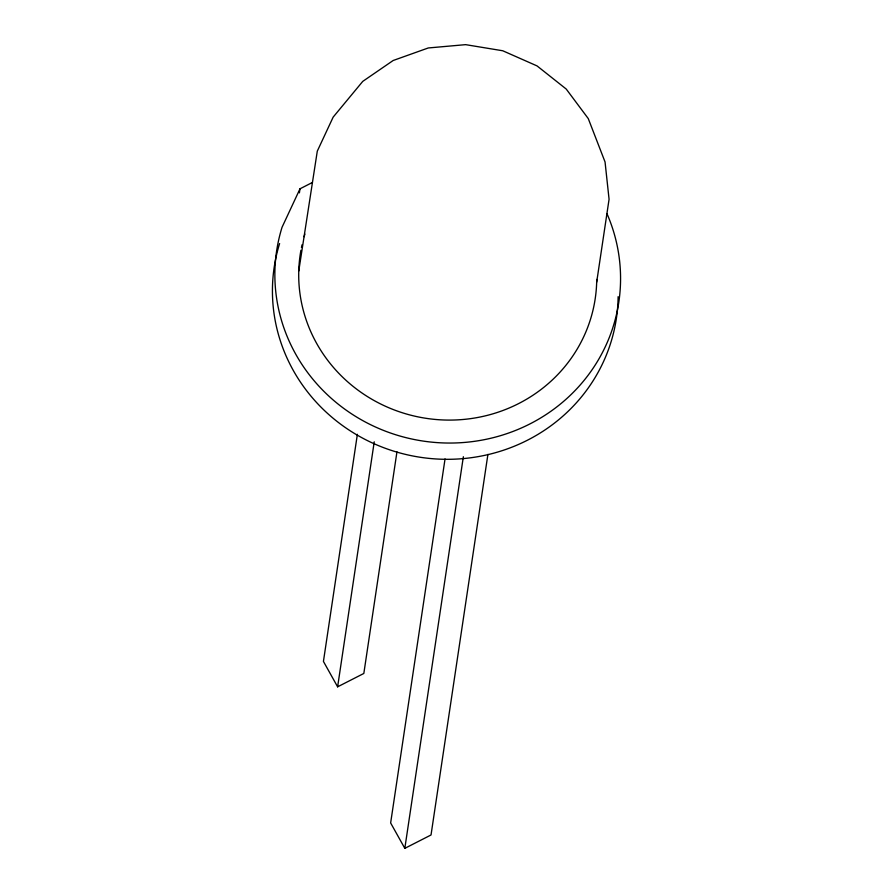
<?xml version="1.0" encoding="UTF-8"?>
<svg xmlns="http://www.w3.org/2000/svg" width="893" height="893" viewBox="0 0 893 893"><rect width="100%" height="100%" fill="white"/><g stroke="black" fill="none" stroke-linecap="round" stroke-linejoin="round"><path stroke-width="1.34" d="M299.389 192.866L299.992 188.803L312.383 182.485M298.764 271.003L317.294 151.14L333.156 117.128L362.748 81.386L393.166 60.501L428.272 47.965L465.644 44.65L502.748 50.767L537.05 65.915L566.218 89.043L588.264 118.579L605.052 161.968L609.071 199.262L596.669 282.199M357.379 434.322L323.433 661.434L337.621 686.829L363.831 673.456L396.95 451.858M337.621 686.829L374.234 441.823M445.049 458.913L390.643 822.955L404.819 848.35L431.029 834.977L487.913 454.392M404.819 848.35L463.355 456.725M299.992 188.803L282.043 227.28A172.996 166.299 8.5 0 0 457.116 442.895A172.996 166.299 8.5 0 0 607.05 213.851M618.123 296.666A172.996 166.299 8.5 0 1 419.409 457.138A172.996 166.299 8.5 0 1 279.609 243.543M596.725 279.442A149.131 143.36 8.5 0 1 434.221 419.342A149.131 143.36 8.5 0 1 300.93 250.263M301.454 247.528A149.131 143.36 8.5 0 1 302.035 244.794M304.111 236.723A149.131 143.36 8.5 0 1 304.893 234.078"/></g></svg>
